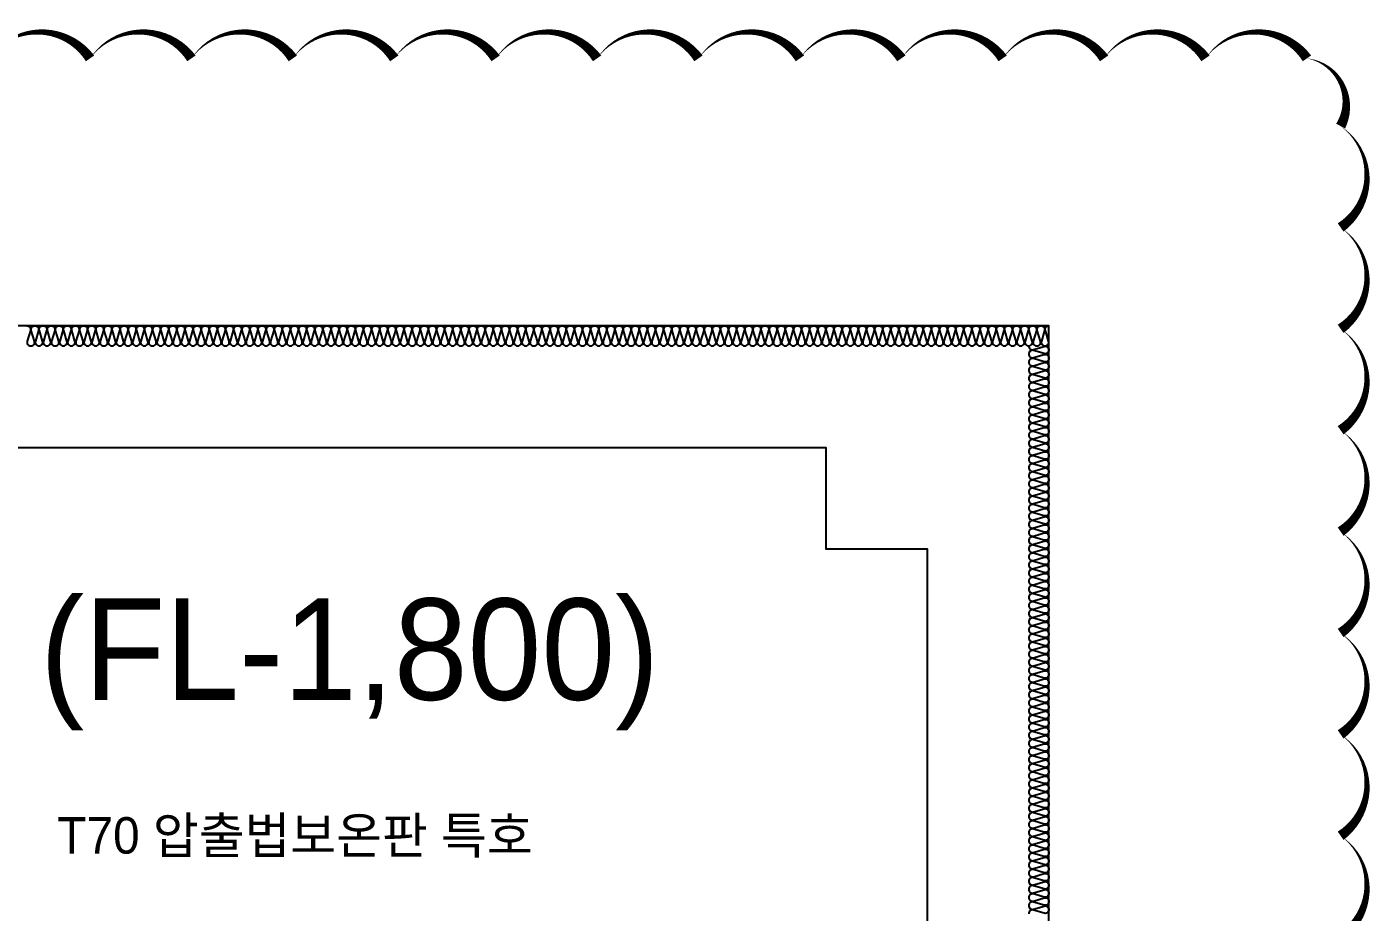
# Model space of a CAD drawing. Header units: millimetres. Extents: x 87841 to 185159, y 39599 to 152003.
# Drawn here: x 172414 to 179047, y 146213 to 150579 of the extents above; entities that cross this region are included whole.
import ezdxf
from ezdxf.enums import TextEntityAlignment as Align

# ---------------------------------------------------------------- set-up
doc = ezdxf.new("R2010")
doc.units = ezdxf.units.MM
doc.header["$LTSCALE"] = 300
doc.layers.add('# 레벨계획_251201', color=140, linetype='Continuous', plot=False)
doc.layers.add('NOPLOT', color=191, linetype='Continuous', plot=False)
doc.layers.add('ISL', color=251, linetype='Continuous')
doc.layers.add('트랜치', color=8, linetype='Continuous')
doc.styles.add('200-06. 단열흡음계획도$0$200-06.단열흡음계획도$0$Gtx', font='Dotum.ttf')
doc.styles.add('Gtx', font='Dotum.ttf')

msp = doc.modelspace()

# ---------------------------------------------------------------- linework, layer by layer
at = {"layer": 'ISL', "elevation": 0}
msp.add_lwpolyline([(170693.6, 143645), (177453.6, 143645), (177453.6, 149105), (170693.6, 149105)], close=True, dxfattribs=at)
for points in [[(172413.6, 149105, -0.509267), (172431.3, 149080.8), (172415.9, 149029.3, 1.372593), (172451.3, 149029.3), (172435.9, 149080.8, -0.509267), (172453.6, 149105, -0.509267), (172471.3, 149080.8), (172455.9, 149029.3, 1.372593), (172491.3, 149029.3), (172475.9, 149080.8, -0.509267), (172493.6, 149105, -0.509267), (172511.3, 149080.8), (172495.9, 149029.3, 1.372593), (172531.3, 149029.3), (172515.9, 149080.8, -0.509267), (172533.6, 149105, -0.509267), (172551.3, 149080.8), (172535.9, 149029.3, 1.372593), (172571.3, 149029.3), (172555.9, 149080.8, -0.509267), (172573.6, 149105, -0.509267), (172591.3, 149080.8), (172575.9, 149029.3, 1.372593), (172611.3, 149029.3), (172595.9, 149080.8, -0.509267), (172613.6, 149105, -0.509267), (172631.3, 149080.8), (172615.9, 149029.3, 1.372593), (172651.3, 149029.3), (172635.9, 149080.8, -0.509267), (172653.6, 149105, -0.509267), (172671.3, 149080.8), (172655.9, 149029.3, 1.372593), (172691.3, 149029.3), (172675.9, 149080.8, -0.509267), (172693.6, 149105, -0.509267), (172711.3, 149080.8), (172695.9, 149029.3, 1.372593), (172731.3, 149029.3), (172715.9, 149080.8, -0.509267), (172733.6, 149105, -0.509267), (172751.3, 149080.8), (172735.9, 149029.3, 1.372593), (172771.3, 149029.3), (172755.9, 149080.8, -0.509267), (172773.6, 149105, -0.509267), (172791.3, 149080.8), (172775.9, 149029.3, 1.372593), (172811.3, 149029.3), (172795.9, 149080.8, -0.509267), (172813.6, 149105, -0.509267), (172831.3, 149080.8), (172815.9, 149029.3, 1.372593), (172851.3, 149029.3), (172835.9, 149080.8, -0.509267), (172853.6, 149105, -0.509267), (172871.3, 149080.8), (172855.9, 149029.3, 1.372593), (172891.3, 149029.3), (172875.9, 149080.8, -0.509267), (172893.6, 149105, -0.509267), (172911.3, 149080.8), (172895.9, 149029.3, 1.372593), (172931.3, 149029.3), (172915.9, 149080.8, -0.509267), (172933.6, 149105, -0.509267), (172951.3, 149080.8), (172935.9, 149029.3, 1.372593), (172971.3, 149029.3), (172955.9, 149080.8, -0.509267), (172973.6, 149105, -0.509267), (172991.3, 149080.8), (172975.9, 149029.3, 1.372593), (173011.3, 149029.3), (172995.9, 149080.8, -0.509267), (173013.6, 149105, -0.509267), (173031.3, 149080.8), (173015.9, 149029.3, 1.372593), (173051.3, 149029.3), (173035.9, 149080.8, -0.509267), (173053.6, 149105, -0.509267), (173071.3, 149080.8), (173055.9, 149029.3, 1.372593), (173091.3, 149029.3), (173075.9, 149080.8, -0.509267), (173093.6, 149105, -0.509267), (173111.3, 149080.8), (173095.9, 149029.3, 1.372593), (173131.3, 149029.3), (173115.9, 149080.8, -0.509267), (173133.6, 149105, -0.509267), (173151.3, 149080.8), (173135.9, 149029.3, 1.372593), (173171.3, 149029.3), (173155.9, 149080.8, -0.509267), (173173.6, 149105, -0.509267), (173191.3, 149080.8), (173175.9, 149029.3, 1.372593), (173211.3, 149029.3), (173195.9, 149080.8, -0.509267), (173213.6, 149105, -0.509267), (173231.3, 149080.8), (173215.9, 149029.3, 1.372593), (173251.3, 149029.3), (173235.9, 149080.8, -0.509267), (173253.6, 149105, -0.509267), (173271.3, 149080.8), (173255.9, 149029.3, 1.372593), (173291.3, 149029.3), (173275.9, 149080.8, -0.509267), (173293.6, 149105, -0.509267), (173311.3, 149080.8), (173295.9, 149029.3, 1.372593), (173331.3, 149029.3), (173315.9, 149080.8, -0.509267), (173333.6, 149105, -0.509267), (173351.3, 149080.8), (173335.9, 149029.3, 1.372593), (173371.3, 149029.3), (173355.9, 149080.8, -0.509267), (173373.6, 149105, -0.509267), (173391.3, 149080.8), (173375.9, 149029.3, 1.372593), (173411.3, 149029.3), (173395.9, 149080.8, -0.509267), (173413.6, 149105, -0.509267), (173431.3, 149080.8), (173415.9, 149029.3, 1.372593), (173451.3, 149029.3), (173435.9, 149080.8, -0.509267), (173453.6, 149105, -0.509267), (173471.3, 149080.8), (173455.9, 149029.3, 1.372593), (173491.3, 149029.3), (173475.9, 149080.8, -0.509267), (173493.6, 149105, -0.509267), (173511.3, 149080.8), (173495.9, 149029.3, 1.372593), (173531.3, 149029.3), (173515.9, 149080.8, -0.509267), (173533.6, 149105, -0.509267), (173551.3, 149080.8), (173535.9, 149029.3, 1.372593), (173571.3, 149029.3), (173555.9, 149080.8, -0.509267), (173573.6, 149105, -0.509267), (173591.3, 149080.8), (173575.9, 149029.3, 1.372593), (173611.3, 149029.3), (173595.9, 149080.8, -0.509267), (173613.6, 149105, -0.509267), (173631.3, 149080.8), (173615.9, 149029.3, 1.372593), (173651.3, 149029.3), (173635.9, 149080.8, -0.509267), (173653.6, 149105, -0.509267), (173671.3, 149080.8), (173655.9, 149029.3, 1.372593), (173691.3, 149029.3), (173675.9, 149080.8, -0.509267), (173693.6, 149105, -0.509267), (173711.3, 149080.8), (173695.9, 149029.3, 1.372593), (173731.3, 149029.3), (173715.9, 149080.8, -0.509267), (173733.6, 149105, -0.509267), (173751.3, 149080.8), (173735.9, 149029.3, 1.372593), (173771.3, 149029.3), (173755.9, 149080.8, -0.509267), (173773.6, 149105, -0.509267), (173791.3, 149080.8), (173775.9, 149029.3, 1.372593), (173811.3, 149029.3), (173795.9, 149080.8, -0.509267), (173813.6, 149105, -0.509267), (173831.3, 149080.8), (173815.9, 149029.3, 1.372593), (173851.3, 149029.3), (173835.9, 149080.8, -0.509267), (173853.6, 149105, -0.509267), (173871.3, 149080.8), (173855.9, 149029.3, 1.372593), (173891.3, 149029.3), (173875.9, 149080.8, -0.509267), (173893.6, 149105, -0.509267), (173911.3, 149080.8), (173895.9, 149029.3, 1.372593), (173931.3, 149029.3), (173915.9, 149080.8, -0.509267), (173933.6, 149105, -0.509267), (173951.3, 149080.8), (173935.9, 149029.3, 1.372593), (173971.3, 149029.3), (173955.9, 149080.8, -0.509267), (173973.6, 149105, -0.509267), (173991.3, 149080.8), (173975.9, 149029.3, 1.372593), (174011.3, 149029.3), (173995.9, 149080.8, -0.509267), (174013.6, 149105, -0.509267), (174031.3, 149080.8), (174015.9, 149029.3, 1.372593), (174051.3, 149029.3), (174035.9, 149080.8, -0.509267), (174053.6, 149105, -0.509267), (174071.3, 149080.8), (174055.9, 149029.3, 1.372593), (174091.3, 149029.3), (174075.9, 149080.8, -0.509267), (174093.6, 149105, -0.509267), (174111.3, 149080.8), (174095.9, 149029.3, 1.372593), (174131.3, 149029.3), (174115.9, 149080.8, -0.509267), (174133.6, 149105, -0.509267), (174151.3, 149080.8), (174135.9, 149029.3, 1.372593), (174171.3, 149029.3), (174155.9, 149080.8, -0.509267), (174173.6, 149105, -0.509267), (174191.3, 149080.8), (174175.9, 149029.3, 1.372593), (174211.3, 149029.3), (174195.9, 149080.8, -0.509267), (174213.6, 149105, -0.509267), (174231.3, 149080.8), (174215.9, 149029.3, 1.372593), (174251.3, 149029.3), (174235.9, 149080.8, -0.509267), (174253.6, 149105, -0.509267), (174271.3, 149080.8), (174255.9, 149029.3, 1.372593), (174291.3, 149029.3), (174275.9, 149080.8, -0.509267), (174293.6, 149105, -0.509267), (174311.3, 149080.8), (174295.9, 149029.3, 1.372593), (174331.3, 149029.3), (174315.9, 149080.8, -0.509267), (174333.6, 149105, -0.509267), (174351.3, 149080.8), (174335.9, 149029.3, 1.372593), (174371.3, 149029.3), (174355.9, 149080.8, -0.509267), (174373.6, 149105, -0.509267), (174391.3, 149080.8), (174375.9, 149029.3, 1.372593), (174411.3, 149029.3), (174395.9, 149080.8, -0.509267), (174413.6, 149105, -0.509267), (174431.3, 149080.8), (174415.9, 149029.3, 1.372593), (174451.3, 149029.3), (174435.9, 149080.8, -0.509267), (174453.6, 149105, -0.509267), (174471.3, 149080.8), (174455.9, 149029.3, 1.372593), (174491.3, 149029.3), (174475.9, 149080.8, -0.509267), (174493.6, 149105, -0.509267), (174511.3, 149080.8), (174495.9, 149029.3, 1.372593), (174531.3, 149029.3), (174515.9, 149080.8, -0.509267), (174533.6, 149105, -0.509267), (174551.3, 149080.8), (174535.9, 149029.3, 1.372593), (174571.3, 149029.3), (174555.9, 149080.8, -0.509267), (174573.6, 149105, -0.509267), (174591.3, 149080.8), (174575.9, 149029.3, 1.372593), (174611.3, 149029.3), (174595.9, 149080.8, -0.509267), (174613.6, 149105, -0.509267), (174631.3, 149080.8), (174615.9, 149029.3, 1.372593), (174651.3, 149029.3), (174635.9, 149080.8, -0.509267), (174653.6, 149105, -0.509267), (174671.3, 149080.8), (174655.9, 149029.3, 1.372593), (174691.3, 149029.3), (174675.9, 149080.8, -0.509267), (174693.6, 149105, -0.509267), (174711.3, 149080.8), (174695.9, 149029.3, 1.372593), (174731.3, 149029.3), (174715.9, 149080.8, -0.509267), (174733.6, 149105, -0.509267), (174751.3, 149080.8), (174735.9, 149029.3, 1.372593), (174771.3, 149029.3), (174755.9, 149080.8, -0.509267), (174773.6, 149105, -0.509267), (174791.3, 149080.8), (174775.9, 149029.3, 1.372593), (174811.3, 149029.3), (174795.9, 149080.8, -0.509267), (174813.6, 149105, -0.509267), (174831.3, 149080.8), (174815.9, 149029.3, 1.372593), (174851.3, 149029.3), (174835.9, 149080.8, -0.509267), (174853.6, 149105, -0.509267), (174871.3, 149080.8), (174855.9, 149029.3, 1.372593), (174891.3, 149029.3), (174875.9, 149080.8, -0.509267), (174893.6, 149105, -0.509267), (174911.3, 149080.8), (174895.9, 149029.3, 1.372593), (174931.3, 149029.3), (174915.9, 149080.8, -0.509267), (174933.6, 149105, -0.509267), (174951.3, 149080.8), (174935.9, 149029.3, 1.372593), (174971.3, 149029.3), (174955.9, 149080.8, -0.509267), (174973.6, 149105, -0.509267), (174991.3, 149080.8), (174975.9, 149029.3, 1.372593), (175011.3, 149029.3), (174995.9, 149080.8, -0.509267), (175013.6, 149105, -0.509267), (175031.3, 149080.8), (175015.9, 149029.3, 1.372593), (175051.3, 149029.3), (175035.9, 149080.8, -0.509267), (175053.6, 149105, -0.509267), (175071.3, 149080.8), (175055.9, 149029.3, 1.372593), (175091.3, 149029.3), (175075.9, 149080.8, -0.509267), (175093.6, 149105, -0.509267), (175111.3, 149080.8), (175095.9, 149029.3, 1.372593), (175131.3, 149029.3), (175115.9, 149080.8, -0.509267), (175133.6, 149105, -0.509267), (175151.3, 149080.8), (175135.9, 149029.3, 1.372593), (175171.3, 149029.3), (175155.9, 149080.8, -0.509267), (175173.6, 149105, -0.509267), (175191.3, 149080.8), (175175.9, 149029.3, 1.372593), (175211.3, 149029.3), (175195.9, 149080.8, -0.509267), (175213.6, 149105, -0.509267), (175231.3, 149080.8), (175215.9, 149029.3, 1.372593), (175251.3, 149029.3), (175235.9, 149080.8, -0.509267), (175253.6, 149105, -0.509267), (175271.3, 149080.8), (175255.9, 149029.3, 1.372593), (175291.3, 149029.3), (175275.9, 149080.8, -0.509267), (175293.6, 149105, -0.509267), (175311.3, 149080.8), (175295.9, 149029.3, 1.372593), (175331.3, 149029.3), (175315.9, 149080.8, -0.509267), (175333.6, 149105, -0.509267), (175351.3, 149080.8), (175335.9, 149029.3, 1.372593), (175371.3, 149029.3), (175355.9, 149080.8, -0.509267), (175373.6, 149105, -0.509267), (175391.3, 149080.8), (175375.9, 149029.3, 1.372593), (175411.3, 149029.3), (175395.9, 149080.8, -0.509267), (175413.6, 149105, -0.509267), (175431.3, 149080.8), (175415.9, 149029.3, 1.372593), (175451.3, 149029.3), (175435.9, 149080.8, -0.509267), (175453.6, 149105, -0.509267), (175471.3, 149080.8), (175455.9, 149029.3, 1.372593), (175491.3, 149029.3), (175475.9, 149080.8, -0.509267), (175493.6, 149105, -0.509267), (175511.3, 149080.8), (175495.9, 149029.3, 1.372593), (175531.3, 149029.3), (175515.9, 149080.8, -0.509267), (175533.6, 149105, -0.509267), (175551.3, 149080.8), (175535.9, 149029.3, 1.372593), (175571.3, 149029.3), (175555.9, 149080.8, -0.509267), (175573.6, 149105, -0.509267), (175591.3, 149080.8), (175575.9, 149029.3, 1.372593), (175611.3, 149029.3), (175595.9, 149080.8, -0.509267), (175613.6, 149105, -0.509267), (175631.3, 149080.8), (175615.9, 149029.3, 1.372593), (175651.3, 149029.3), (175635.9, 149080.8, -0.509267), (175653.6, 149105, -0.509267), (175671.3, 149080.8), (175655.9, 149029.3, 1.372593), (175691.3, 149029.3), (175675.9, 149080.8, -0.509267), (175693.6, 149105, -0.509267), (175711.3, 149080.8), (175695.9, 149029.3, 1.372593), (175731.3, 149029.3), (175715.9, 149080.8, -0.509267), (175733.6, 149105, -0.509267), (175751.3, 149080.8), (175735.9, 149029.3, 1.372593), (175771.3, 149029.3), (175755.9, 149080.8, -0.509267), (175773.6, 149105, -0.509267), (175791.3, 149080.8), (175775.9, 149029.3, 1.372593), (175811.3, 149029.3), (175795.9, 149080.8, -0.509267), (175813.6, 149105, -0.509267), (175831.3, 149080.8), (175815.9, 149029.3, 1.372593), (175851.3, 149029.3), (175835.9, 149080.8, -0.509267), (175853.6, 149105, -0.509267), (175871.3, 149080.8), (175855.9, 149029.3, 1.372593), (175891.3, 149029.3), (175875.9, 149080.8, -0.509267), (175893.6, 149105, -0.509267), (175911.3, 149080.8), (175895.9, 149029.3, 1.372593), (175931.3, 149029.3), (175915.9, 149080.8, -0.509267), (175933.6, 149105, -0.509267), (175951.3, 149080.8), (175935.9, 149029.3, 1.372593), (175971.3, 149029.3), (175955.9, 149080.8, -0.509267), (175973.6, 149105, -0.509267), (175991.3, 149080.8), (175975.9, 149029.3, 1.372593), (176011.3, 149029.3), (175995.9, 149080.8, -0.509267), (176013.6, 149105, -0.509267), (176031.3, 149080.8), (176015.9, 149029.3, 1.372593), (176051.3, 149029.3), (176035.9, 149080.8, -0.509267), (176053.6, 149105, -0.509267), (176071.3, 149080.8), (176055.9, 149029.3, 1.372593), (176091.3, 149029.3), (176075.9, 149080.8, -0.509267), (176093.6, 149105, -0.509267), (176111.3, 149080.8), (176095.9, 149029.3, 1.372593), (176131.3, 149029.3), (176115.9, 149080.8, -0.509267), (176133.6, 149105, -0.509267), (176151.3, 149080.8), (176135.9, 149029.3, 1.372593), (176171.3, 149029.3), (176155.9, 149080.8, -0.509267), (176173.6, 149105, -0.509267), (176191.3, 149080.8), (176175.9, 149029.3, 1.372593), (176211.3, 149029.3), (176195.9, 149080.8, -0.509267), (176213.6, 149105, -0.509267), (176231.3, 149080.8), (176215.9, 149029.3, 1.372593), (176251.3, 149029.3), (176235.9, 149080.8, -0.509267), (176253.6, 149105, -0.509267), (176271.3, 149080.8), (176255.9, 149029.3, 1.372593), (176291.3, 149029.3), (176275.9, 149080.8, -0.509267), (176293.6, 149105, -0.509267), (176311.3, 149080.8), (176295.9, 149029.3, 1.372593), (176331.3, 149029.3), (176315.9, 149080.8, -0.509267), (176333.6, 149105, -0.509267), (176351.3, 149080.8), (176335.9, 149029.3, 1.372593), (176371.3, 149029.3), (176355.9, 149080.8, -0.509267), (176373.6, 149105, -0.509267), (176391.3, 149080.8), (176375.9, 149029.3, 1.372593), (176411.3, 149029.3), (176395.9, 149080.8, -0.509267), (176413.6, 149105, -0.509267), (176431.3, 149080.8), (176415.9, 149029.3, 1.372593), (176451.3, 149029.3), (176435.9, 149080.8, -0.509267), (176453.6, 149105, -0.509267), (176471.3, 149080.8), (176455.9, 149029.3, 1.372593), (176491.3, 149029.3), (176475.9, 149080.8, -0.509267), (176493.6, 149105, -0.509267), (176511.3, 149080.8), (176495.9, 149029.3, 1.372593), (176531.3, 149029.3), (176515.9, 149080.8, -0.509267), (176533.6, 149105, -0.509267), (176551.3, 149080.8), (176535.9, 149029.3, 1.372593), (176571.3, 149029.3), (176555.9, 149080.8, -0.509267), (176573.6, 149105, -0.509267), (176591.3, 149080.8), (176575.9, 149029.3, 1.372593), (176611.3, 149029.3), (176595.9, 149080.8, -0.509267), (176613.6, 149105, -0.509267), (176631.3, 149080.8), (176615.9, 149029.3, 1.372593), (176651.3, 149029.3), (176635.9, 149080.8, -0.509267), (176653.6, 149105, -0.509267), (176671.3, 149080.8), (176655.9, 149029.3, 1.372593), (176691.3, 149029.3), (176675.9, 149080.8, -0.509267), (176693.6, 149105, -0.509267), (176711.3, 149080.8), (176695.9, 149029.3, 1.372593), (176731.3, 149029.3), (176715.9, 149080.8, -0.509267), (176733.6, 149105, -0.509267), (176751.3, 149080.8), (176735.9, 149029.3, 1.372593), (176771.3, 149029.3), (176755.9, 149080.8, -0.509267), (176773.6, 149105, -0.509267), (176791.3, 149080.8), (176775.9, 149029.3, 1.372593), (176811.3, 149029.3), (176795.9, 149080.8, -0.509267), (176813.6, 149105, -0.509267), (176831.3, 149080.8), (176815.9, 149029.3, 1.372593), (176851.3, 149029.3), (176835.9, 149080.8, -0.509267), (176853.6, 149105, -0.509267), (176871.3, 149080.8), (176855.9, 149029.3, 1.372593), (176891.3, 149029.3), (176875.9, 149080.8, -0.509267), (176893.6, 149105, -0.509267), (176911.3, 149080.8), (176895.9, 149029.3, 1.372593), (176931.3, 149029.3), (176915.9, 149080.8, -0.509267), (176933.6, 149105, -0.509267), (176951.3, 149080.8), (176935.9, 149029.3, 1.372593), (176971.3, 149029.3), (176955.9, 149080.8, -0.509267), (176973.6, 149105, -0.509267), (176991.3, 149080.8), (176975.9, 149029.3, 1.372593), (177011.3, 149029.3), (176995.9, 149080.8, -0.509267), (177013.6, 149105, -0.509267), (177031.3, 149080.8), (177015.9, 149029.3, 1.372593), (177051.3, 149029.3), (177035.9, 149080.8, -0.509267), (177053.6, 149105, -0.509267), (177071.3, 149080.8), (177055.9, 149029.3, 1.372593), (177091.3, 149029.3), (177075.9, 149080.8, -0.509267), (177093.6, 149105, -0.509267), (177111.3, 149080.8), (177095.9, 149029.3, 1.372593), (177131.3, 149029.3), (177115.9, 149080.8, -0.509267), (177133.6, 149105, -0.509267), (177151.3, 149080.8), (177135.9, 149029.3, 1.372593), (177171.3, 149029.3), (177155.9, 149080.8, -0.509267), (177173.6, 149105, -0.509267), (177191.3, 149080.8), (177175.9, 149029.3, 1.372593), (177211.3, 149029.3), (177195.9, 149080.8, -0.509267), (177213.6, 149105, -0.509267), (177231.3, 149080.8), (177215.9, 149029.3, 1.372593), (177251.3, 149029.3), (177235.9, 149080.8, -0.509267), (177253.6, 149105, -0.509267), (177271.3, 149080.8), (177255.9, 149029.3, 1.372593), (177291.3, 149029.3), (177275.9, 149080.8, -0.509267), (177293.6, 149105, -0.509267), (177311.3, 149080.8), (177295.9, 149029.3, 1.372593), (177331.3, 149029.3), (177315.9, 149080.8, -0.509267), (177333.6, 149105, -0.509267), (177351.3, 149080.8), (177335.9, 149029.3, 1.372593), (177371.3, 149029.3), (177355.9, 149080.8, -0.509267), (177373.6, 149105, -0.509267), (177391.3, 149080.8), (177375.9, 149029.3, 1.372593), (177411.3, 149029.3), (177395.9, 149080.8, -0.509267), (177413.6, 149105, -0.509267), (177431.3, 149080.8), (177415.9, 149029.3, 1.372593), (177451.3, 149029.3), (177435.9, 149080.8, -0.5087), (177453.6, 149105, -0.5087)], [(177353.6, 149005, 0.509267), (177377.8, 148987.3), (177429.3, 149002.7, -1.372593), (177429.3, 148967.3), (177377.8, 148982.7, 0.509267), (177353.6, 148965, 0.509267), (177377.8, 148947.3), (177429.3, 148962.7, -1.372593), (177429.3, 148927.3), (177377.8, 148942.7, 0.509267), (177353.6, 148925, 0.509267), (177377.8, 148907.3), (177429.3, 148922.7, -1.372593), (177429.3, 148887.3), (177377.8, 148902.7, 0.509267), (177353.6, 148885, 0.509267), (177377.8, 148867.3), (177429.3, 148882.7, -1.372593), (177429.3, 148847.3), (177377.8, 148862.7, 0.509267), (177353.6, 148845, 0.509267), (177377.8, 148827.3), (177429.3, 148842.7, -1.372593), (177429.3, 148807.3), (177377.8, 148822.7, 0.509267), (177353.6, 148805, 0.509267), (177377.8, 148787.3), (177429.3, 148802.7, -1.372593), (177429.3, 148767.3), (177377.8, 148782.7, 0.509267), (177353.6, 148765, 0.509267), (177377.8, 148747.3), (177429.3, 148762.7, -1.372593), (177429.3, 148727.3), (177377.8, 148742.7, 0.509267), (177353.6, 148725, 0.509267), (177377.8, 148707.3), (177429.3, 148722.7, -1.372593), (177429.3, 148687.3), (177377.8, 148702.7, 0.509267), (177353.6, 148685, 0.509267), (177377.8, 148667.3), (177429.3, 148682.7, -1.372593), (177429.3, 148647.3), (177377.8, 148662.7, 0.509267), (177353.6, 148645, 0.509267), (177377.8, 148627.3), (177429.3, 148642.7, -1.372593), (177429.3, 148607.3), (177377.8, 148622.7, 0.509267), (177353.6, 148605, 0.509267), (177377.8, 148587.3), (177429.3, 148602.7, -1.372593), (177429.3, 148567.3), (177377.8, 148582.7, 0.509267), (177353.6, 148565, 0.509267), (177377.8, 148547.3), (177429.3, 148562.7, -1.372593), (177429.3, 148527.3), (177377.8, 148542.7, 0.509267), (177353.6, 148525, 0.509267), (177377.8, 148507.3), (177429.3, 148522.7, -1.372593), (177429.3, 148487.3), (177377.8, 148502.7, 0.509267), (177353.6, 148485, 0.509267), (177377.8, 148467.3), (177429.3, 148482.7, -1.372593), (177429.3, 148447.3), (177377.8, 148462.7, 0.509267), (177353.6, 148445, 0.509267), (177377.8, 148427.3), (177429.3, 148442.7, -1.372593), (177429.3, 148407.3), (177377.8, 148422.7, 0.509267), (177353.6, 148405, 0.509267), (177377.8, 148387.3), (177429.3, 148402.7, -1.372593), (177429.3, 148367.3), (177377.8, 148382.7, 0.509267), (177353.6, 148365, 0.509267), (177377.8, 148347.3), (177429.3, 148362.7, -1.372593), (177429.3, 148327.3), (177377.8, 148342.7, 0.509267), (177353.6, 148325, 0.509267), (177377.8, 148307.3), (177429.3, 148322.7, -1.372593), (177429.3, 148287.3), (177377.8, 148302.7, 0.509267), (177353.6, 148285, 0.509267), (177377.8, 148267.3), (177429.3, 148282.7, -1.372593), (177429.3, 148247.3), (177377.8, 148262.7, 0.509267), (177353.6, 148245, 0.509267), (177377.8, 148227.3), (177429.3, 148242.7, -1.372593), (177429.3, 148207.3), (177377.8, 148222.7, 0.509267), (177353.6, 148205, 0.509267), (177377.8, 148187.3), (177429.3, 148202.7, -1.372593), (177429.3, 148167.3), (177377.8, 148182.7, 0.509267), (177353.6, 148165, 0.509267), (177377.8, 148147.3), (177429.3, 148162.7, -1.372593), (177429.3, 148127.3), (177377.8, 148142.7, 0.509267), (177353.6, 148125, 0.509267), (177377.8, 148107.3), (177429.3, 148122.7, -1.372593), (177429.3, 148087.3), (177377.8, 148102.7, 0.509267), (177353.6, 148085, 0.509267), (177377.8, 148067.3), (177429.3, 148082.7, -1.372593), (177429.3, 148047.3), (177377.8, 148062.7, 0.509267), (177353.6, 148045, 0.509267), (177377.8, 148027.3), (177429.3, 148042.7, -1.372593), (177429.3, 148007.3), (177377.8, 148022.7, 0.509267), (177353.6, 148005, 0.509267), (177377.8, 147987.3), (177429.3, 148002.7, -1.372593), (177429.3, 147967.3), (177377.8, 147982.7, 0.509267), (177353.6, 147965, 0.509267), (177377.8, 147947.3), (177429.3, 147962.7, -1.372593), (177429.3, 147927.3), (177377.8, 147942.7, 0.509267), (177353.6, 147925, 0.509267), (177377.8, 147907.3), (177429.3, 147922.7, -1.372593), (177429.3, 147887.3), (177377.8, 147902.7, 0.509267), (177353.6, 147885, 0.509267), (177377.8, 147867.3), (177429.3, 147882.7, -1.372593), (177429.3, 147847.3), (177377.8, 147862.7, 0.509267), (177353.6, 147845, 0.509267), (177377.8, 147827.3), (177429.3, 147842.7, -1.372593), (177429.3, 147807.3), (177377.8, 147822.7, 0.509267), (177353.6, 147805, 0.509267), (177377.8, 147787.3), (177429.3, 147802.7, -1.372593), (177429.3, 147767.3), (177377.8, 147782.7, 0.509267), (177353.6, 147765, 0.509267), (177377.8, 147747.3), (177429.3, 147762.7, -1.372593), (177429.3, 147727.3), (177377.8, 147742.7, 0.509267), (177353.6, 147725, 0.509267), (177377.8, 147707.3), (177429.3, 147722.7, -1.372593), (177429.3, 147687.3), (177377.8, 147702.7, 0.509267), (177353.6, 147685, 0.509267), (177377.8, 147667.3), (177429.3, 147682.7, -1.372593), (177429.3, 147647.3), (177377.8, 147662.7, 0.509267), (177353.6, 147645, 0.509267), (177377.8, 147627.3), (177429.3, 147642.7, -1.372593), (177429.3, 147607.3), (177377.8, 147622.7, 0.509267), (177353.6, 147605, 0.509267), (177377.8, 147587.3), (177429.3, 147602.7, -1.372593), (177429.3, 147567.3), (177377.8, 147582.7, 0.509267), (177353.6, 147565, 0.509267), (177377.8, 147547.3), (177429.3, 147562.7, -1.372593), (177429.3, 147527.3), (177377.8, 147542.7, 0.509267), (177353.6, 147525, 0.509267), (177377.8, 147507.3), (177429.3, 147522.7, -1.372593), (177429.3, 147487.3), (177377.8, 147502.7, 0.509267), (177353.6, 147485, 0.509267), (177377.8, 147467.3), (177429.3, 147482.7, -1.372593), (177429.3, 147447.3), (177377.8, 147462.7, 0.509267), (177353.6, 147445, 0.509267), (177377.8, 147427.3), (177429.3, 147442.7, -1.372593), (177429.3, 147407.3), (177377.8, 147422.7, 0.509267), (177353.6, 147405, 0.509267), (177377.8, 147387.3), (177429.3, 147402.7, -1.372593), (177429.3, 147367.3), (177377.8, 147382.7, 0.509267), (177353.6, 147365, 0.509267), (177377.8, 147347.3), (177429.3, 147362.7, -1.372593), (177429.3, 147327.3), (177377.8, 147342.7, 0.509267), (177353.6, 147325, 0.509267), (177377.8, 147307.3), (177429.3, 147322.7, -1.372593), (177429.3, 147287.3), (177377.8, 147302.7, 0.509267), (177353.6, 147285, 0.509267), (177377.8, 147267.3), (177429.3, 147282.7, -1.372593), (177429.3, 147247.3), (177377.8, 147262.7, 0.509267), (177353.6, 147245, 0.509267), (177377.8, 147227.3), (177429.3, 147242.7, -1.372593), (177429.3, 147207.3), (177377.8, 147222.7, 0.509267), (177353.6, 147205, 0.509267), (177377.8, 147187.3), (177429.3, 147202.7, -1.372593), (177429.3, 147167.3), (177377.8, 147182.7, 0.509267), (177353.6, 147165, 0.509267), (177377.8, 147147.3), (177429.3, 147162.7, -1.372593), (177429.3, 147127.3), (177377.8, 147142.7, 0.509267), (177353.6, 147125, 0.509267), (177377.8, 147107.3), (177429.3, 147122.7, -1.372593), (177429.3, 147087.3), (177377.8, 147102.7, 0.509267), (177353.6, 147085, 0.509267), (177377.8, 147067.3), (177429.3, 147082.7, -1.372593), (177429.3, 147047.3), (177377.8, 147062.7, 0.509267), (177353.6, 147045, 0.509267), (177377.8, 147027.3), (177429.3, 147042.7, -1.372593), (177429.3, 147007.3), (177377.8, 147022.7, 0.509267), (177353.6, 147005, 0.509267), (177377.8, 146987.3), (177429.3, 147002.7, -1.372593), (177429.3, 146967.3), (177377.8, 146982.7, 0.509267), (177353.6, 146965, 0.509267), (177377.8, 146947.3), (177429.3, 146962.7, -1.372593), (177429.3, 146927.3), (177377.8, 146942.7, 0.509267), (177353.6, 146925, 0.509267), (177377.8, 146907.3), (177429.3, 146922.7, -1.372593), (177429.3, 146887.3), (177377.8, 146902.7, 0.509267), (177353.6, 146885, 0.509267), (177377.8, 146867.3), (177429.3, 146882.7, -1.372593), (177429.3, 146847.3), (177377.8, 146862.7, 0.509267), (177353.6, 146845, 0.509267), (177377.8, 146827.3), (177429.3, 146842.7, -1.372593), (177429.3, 146807.3), (177377.8, 146822.7, 0.509267), (177353.6, 146805, 0.509267), (177377.8, 146787.3), (177429.3, 146802.7, -1.372593), (177429.3, 146767.3), (177377.8, 146782.7, 0.509267), (177353.6, 146765, 0.509267), (177377.8, 146747.3), (177429.3, 146762.7, -1.372593), (177429.3, 146727.3), (177377.8, 146742.7, 0.509267), (177353.6, 146725, 0.509267), (177377.8, 146707.3), (177429.3, 146722.7, -1.372593), (177429.3, 146687.3), (177377.8, 146702.7, 0.509267), (177353.6, 146685, 0.509267), (177377.8, 146667.3), (177429.3, 146682.7, -1.372593), (177429.3, 146647.3), (177377.8, 146662.7, 0.509267), (177353.6, 146645, 0.509267), (177377.8, 146627.3), (177429.3, 146642.7, -1.372593), (177429.3, 146607.3), (177377.8, 146622.7, 0.509267), (177353.6, 146605, 0.509267), (177377.8, 146587.3), (177429.3, 146602.7, -1.372593), (177429.3, 146567.3), (177377.8, 146582.7, 0.509267), (177353.6, 146565, 0.509267), (177377.8, 146547.3), (177429.3, 146562.7, -1.372593), (177429.3, 146527.3), (177377.8, 146542.7, 0.509267), (177353.6, 146525, 0.509267), (177377.8, 146507.3), (177429.3, 146522.7, -1.372593), (177429.3, 146487.3), (177377.8, 146502.7, 0.509267), (177353.6, 146485, 0.509267), (177377.8, 146467.3), (177429.3, 146482.7, -1.372593), (177429.3, 146447.3), (177377.8, 146462.7, 0.509267), (177353.6, 146445, 0.509267), (177377.8, 146427.3), (177429.3, 146442.7, -1.372593), (177429.3, 146407.3), (177377.8, 146422.7, 0.509267), (177353.6, 146405, 0.509267), (177377.8, 146387.3), (177429.3, 146402.7, -1.372593), (177429.3, 146367.3), (177377.8, 146382.7, 0.509267), (177353.6, 146365, 0.509267), (177377.8, 146347.3), (177429.3, 146362.7, -1.372593), (177429.3, 146327.3), (177377.8, 146342.7, 0.509267), (177353.6, 146325, 0.509267), (177377.8, 146307.3), (177429.3, 146322.7, -1.372593), (177429.3, 146287.3), (177377.8, 146302.7, 0.509267), (177353.6, 146285, 0.509267), (177377.8, 146267.3), (177429.3, 146282.7, -1.372593), (177429.3, 146247.3), (177377.8, 146262.7, 0.509267), (177353.6, 146245, 0.509267), (177377.8, 146227.3), (177429.3, 146242.7, -1.372593), (177429.3, 146207.3), (177377.8, 146222.7, 0.509267), (177353.6, 146205, 0.509267)]]:
    msp.add_lwpolyline(points, format="xyb", dxfattribs=at)
at = {"layer": 'NOPLOT'}
msp.add_lwpolyline([(172225.6, 150423.4, 0, 50, -0.520567), (172725.6, 150423.4, 0, 50, -0.520567), (173225.6, 150423.4, 0, 50, -0.520567), (173725.6, 150423.4, 0, 50, -0.520567), (174225.6, 150423.4, 0, 50, -0.520567), (174725.6, 150423.4, 0, 50, -0.520567), (175225.6, 150423.4, 0, 50, -0.520567), (175725.6, 150423.4, 0, 50, -0.520567), (176225.6, 150423.4, 0, 50, -0.520567), (176725.6, 150423.4, 0, 50, -0.520567), (177225.6, 150423.4, 0, 50, -0.520567), (177725.6, 150423.4, 0, 50, -0.520567), (178225.6, 150423.4, 0, 50, -0.520567), (178725.6, 150423.4, 0, 50, -0.520567), (178891.6, 150089.3, 0, 50, -0.520567), (178891.6, 149589.3, 0, 50, -0.520567), (178891.6, 149089.3, 0, 50, -0.520567), (178891.6, 148589.3, 0, 50, -0.520567), (178891.6, 148089.3, 0, 50, -0.520567), (178891.6, 147589.3, 0, 50, -0.520567), (178891.6, 147089.3, 0, 50, -0.520567), (178891.6, 146589.3, 0, 50, -0.520567), (178891.6, 146089.3, 0, 50, -0.520567)], format="xyseb", dxfattribs=at)
at = {"layer": '트랜치', "elevation": 0}
msp.add_lwpolyline([(173453.6, 144205), (171253.6, 144205), (171253.6, 148505), (176353.6, 148505), (176353.6, 148005), (176853.6, 148005), (176853.6, 144705), (176353.6, 144705), (176353.6, 144205), (173653.6, 144205)], dxfattribs=at)

# ---------------------------------------------------------------- texts
at = {"layer": '# 레벨계획_251201', "style": 'Gtx'}
msp.add_text('(FL-1,800)', height=500, dxfattribs=at).set_placement((174005.7, 147509.7), align=Align.MIDDLE_CENTER)
at = {"layer": 'NOPLOT', "style": '200-06. 단열흡음계획도$0$200-06.단열흡음계획도$0$Gtx'}
msp.add_text('T70 압출법보온판 특호', height=180, dxfattribs=at).set_placement((172564.3, 146501.2))

doc.saveas('drawing.dxf')
